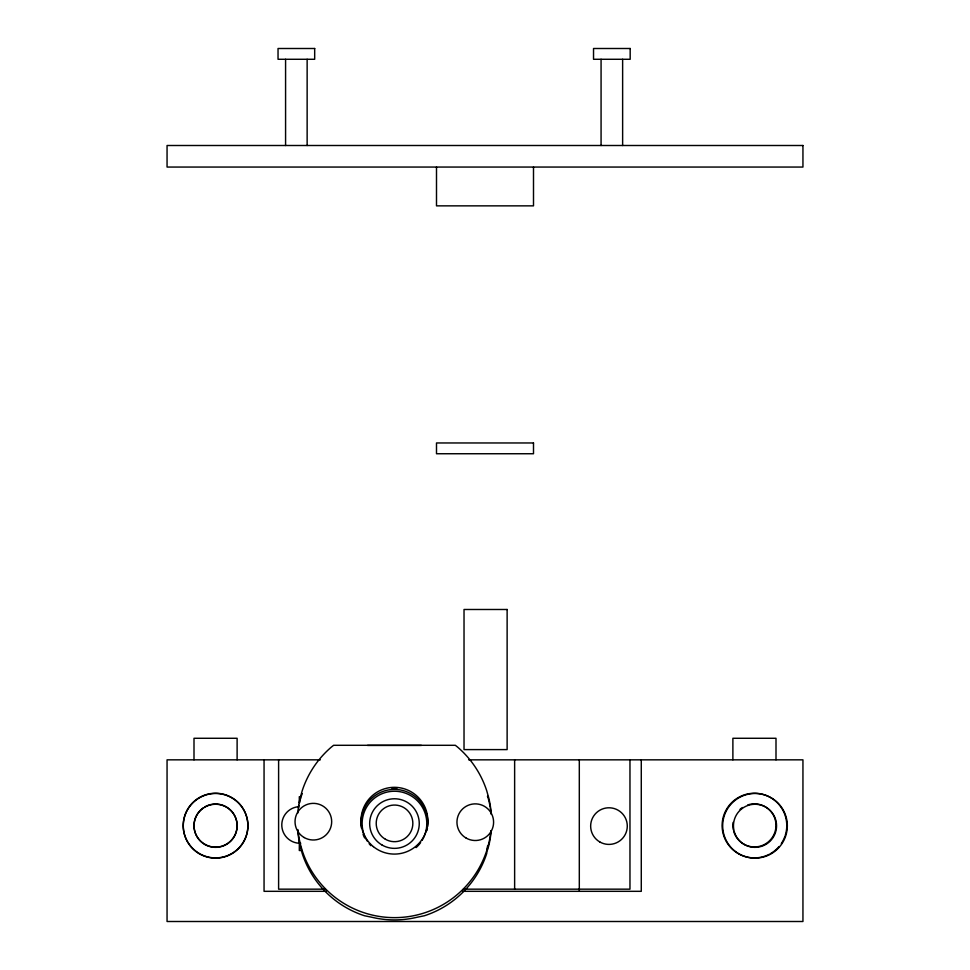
<?xml version="1.0" encoding="UTF-8"?>
<svg xmlns="http://www.w3.org/2000/svg" width="970" height="970" viewBox="0 0 970 970"><rect width="100%" height="100%" fill="white"/><g stroke="black" fill="none" stroke-linecap="round" stroke-linejoin="round"><path stroke-width="1.45" d="M487.57 796.685L487.57 796.055L488.783 800.347A97 96.939 0 0 1 490.068 806.567M299.306 796.661L299.318 802.614M300.554 798.916L301.355 796.055M301.791 795.109L302.216 793.593M487.57 849.902L488.783 845.61A97 96.939 0 0 0 491.172 830.587M392.232 788.161L396.694 788.161M392.232 788.743L396.694 788.743M367.521 745.421L421.416 745.421M320.318 759.837L167.058 759.837L167.058 921.5L802.942 921.5L802.942 759.837L468.68 759.837M302.276 850.508L299.306 850.508L299.318 840.032M324.792 889.163L278.608 889.163L278.608 759.837M463.393 889.163L629.966 889.163L629.966 759.837M326.162 891.321L264.058 891.321L264.058 759.837M462.508 891.321L641.279 891.321L641.279 759.837M776 759.837L776 738.279L732.884 738.279L732.884 759.837M622.631 59.279L622.631 145.5M601.073 59.279L601.073 145.5M579.308 759.837L579.308 891.321M533.5 167.058L533.5 205.858L436.5 205.858L436.5 167.058M514.633 759.837L514.633 889.163M487.57 845.901L486.722 853.503A97 96.939 0 0 1 424.436 915.741L417.112 917.244A97 96.939 0 0 1 371.825 917.244L364.49 915.741A97 96.939 0 0 1 302.216 853.503L300.142 845.61A97 96.939 0 0 1 297.766 830.587M394.463 788.149L394.463 788.755M307.138 59.279L307.138 145.5M285.58 59.279L285.58 145.5M237.116 759.837L237.116 738.279L194 738.279L194 759.837M367.533 841.463A32.337 32.337 0 0 1 372.832 799.535A32.337 32.337 0 0 1 415.075 798.649A32.337 32.337 0 0 1 422.12 840.323M420.628 842.566A32.337 32.337 0 0 1 416.106 847.598M370.904 845.707A32.337 32.337 0 0 1 369.121 843.645M300.748 843.269A18.321 18.321 0 0 1 281.833 826.234A18.321 18.321 0 0 1 298.19 806.737M427.418 828.016A33.416 33.392 0 0 1 426.909 830.587M364.647 837.947A33.416 33.392 0 0 1 363.071 834.345M361.422 828.016A33.416 33.392 0 0 1 393.759 789.41A33.416 33.392 0 0 1 427.6 826.719M490.941 830.829A97 96.939 0 0 1 488.783 843.33L486.722 850.654A97 96.939 0 0 1 302.216 850.654L300.142 843.33A97 96.939 0 0 1 297.875 829.568M297.766 813.09A97 96.939 0 0 1 300.142 798.067L302.216 790.744A97 96.939 0 0 1 331.473 746.985L333.607 745.299L455.33 745.299L457.464 746.985A97 96.939 0 0 1 486.722 790.744L488.783 798.067A97 96.939 0 0 1 491.172 813.09M298.663 807.816A97 96.939 0 0 1 299.087 805.318M299.584 802.82A97 96.939 0 0 1 300.142 800.347M490.274 807.816A97 96.939 0 0 1 491.062 814.109M199.759 853.794A32.337 32.337 0 0 1 198.656 798.007A32.337 32.337 0 0 1 247.859 824.306A32.337 32.337 0 0 1 200.875 854.388M786.755 826.84A32.337 32.337 0 0 1 785.191 835.57M784.779 836.77A32.337 32.337 0 0 1 781.323 843.548M779.031 846.58A32.337 32.337 0 0 1 770.241 853.794M769.125 854.388A32.337 32.337 0 0 1 723.693 835.57A32.337 32.337 0 0 1 749.386 793.642A32.337 32.337 0 0 1 786.779 825.579M204.779 806.907A21.558 21.558 0 0 1 237.104 825.082A21.558 21.558 0 0 1 205.652 844.724A21.558 21.558 0 0 1 203.506 807.707M747.785 804.906A21.558 21.558 0 0 1 775.018 818.983A21.558 21.558 0 0 1 760.625 846.046A21.558 21.558 0 0 1 733.72 831.338M733.356 829.884A21.558 21.558 0 0 1 733.102 822.402M740.025 809.38A21.558 21.558 0 0 1 742.389 807.525M314.68 48.5L278.038 48.5L278.038 59.279L314.68 59.279L314.68 48.5M630.173 48.5L593.531 48.5L593.531 59.279L630.173 59.279L630.173 48.5M802.942 145.5L167.058 145.5L167.058 167.058L802.942 167.058L802.942 145.5M533.5 442.963L436.5 442.963L436.5 453.742L533.5 453.742L533.5 442.963M507.128 609.487L464.024 609.487L464.024 749.604L507.128 749.604L507.128 609.487M385.369 839.232A18.321 18.321 0 0 0 412.844 823.36A18.321 18.321 0 0 0 385.369 807.501A18.321 18.321 0 0 0 385.369 839.232M382.071 845.04A24.784 24.784 0 0 0 419.258 823.566A24.784 24.784 0 0 0 382.071 802.093A24.784 24.784 0 0 0 382.071 845.04M304.192 837.546A18.321 18.321 0 0 0 331.679 821.687A18.321 18.321 0 0 0 304.192 805.815A18.321 18.321 0 0 0 304.192 837.546M466.109 838.056A18.321 18.321 0 0 0 493.597 822.184A18.321 18.321 0 0 0 466.109 806.325A18.321 18.321 0 0 0 466.109 838.056M599.812 841.96A18.321 18.321 0 0 0 627.287 826.088A18.321 18.321 0 0 0 599.812 810.229A18.321 18.321 0 0 0 599.812 841.96M373.389 846.652A33.416 33.392 0 0 0 427.418 825.919A33.416 33.392 0 0 0 382.447 789.531A33.416 33.392 0 0 0 373.389 846.652M738.837 853.806A32.337 32.337 0 0 0 787.337 825.797A32.337 32.337 0 0 0 738.837 797.801A32.337 32.337 0 0 0 738.837 853.806M744.232 844.47A21.558 21.558 0 0 0 776.558 825.797A21.558 21.558 0 0 0 744.232 807.137A21.558 21.558 0 0 0 744.232 844.47M199.432 853.806A32.337 32.337 0 0 0 247.932 825.797A32.337 32.337 0 0 0 199.432 797.801A32.337 32.337 0 0 0 199.432 853.806M204.815 844.47A21.558 21.558 0 0 0 237.153 825.797A21.558 21.558 0 0 0 204.815 807.137A21.558 21.558 0 0 0 204.815 844.47"/></g></svg>
